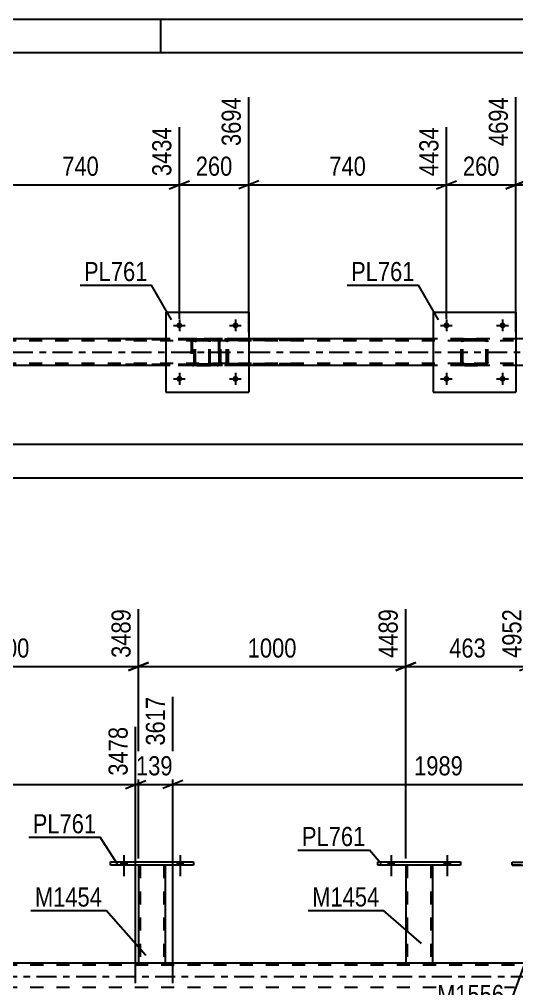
# Model space of a CAD drawing. Header units: millimetres. Extents: x 0 to 841, y 0 to 594.
# Drawn here: x 189.8 to 264.3, y 448.8 to 594 of the extents above; entities that cross this region are included whole.
import ezdxf

# ---------------------------------------------------------------- set-up
doc = ezdxf.new("R2010")
doc.units = ezdxf.units.MM
doc.linetypes.add('DXK_LINE_DOT2', pattern=[3.9198, 1.9599, -1.9599])
doc.linetypes.add('DXK_LINE_DOT3', pattern=[5.9187, 2.979, -0.9799, 0.9799, -0.9799])
doc.styles.add('Arial Narrow', font='ARIALN.TTF', dxfattribs={"height": 0.2})

# ---------------------------------------------------------------- blocks, each defined once
blk = doc.blocks.new('Unknown-814553284-1133')
at = {"color": 5, "linetype": 'Continuous'}
for p, q in [((841, 594), (0, 594)), ((211, 589), (211, 594)), ((836, 589), (5, 589))]:
    blk.add_line(p, q, dxfattribs=at)
blk = doc.blocks.new('Part-814553284-3030 - 2913')
at = {"color": 2, "linetype": 'Continuous'}
for p, q in [((211.76, 550.16), (211.76, 538.16)), ((211.76, 550.16), (224.16, 550.16)), ((224.16, 550.16), (224.16, 538.16)), ((211.76, 538.16), (224.16, 538.16))]:
    blk.add_line(p, q, dxfattribs=at)
blk = doc.blocks.new('Part-814553284-2963 - 2913')
at = {"color": 2, "linetype": 'Continuous'}
for p, q in [((211.76, 546.16), (184.16, 546.16)), ((251.76, 546.16), (224.16, 546.16)), ((271.88, 546.16), (264.16, 546.16)), ((211.76, 542.16), (184.16, 542.16)), ((251.76, 542.16), (224.16, 542.16)), ((271.88, 542.16), (264.16, 542.16))]:
    blk.add_line(p, q, dxfattribs=at)
at = {"color": 7, "linetype": 'DXK_LINE_DOT2'}
for p, q in [((224.16, 546.16), (211.76, 546.16)), ((264.16, 546.16), (251.76, 546.16)), ((753.76, 545.84), (76.4, 545.84)), ((753.76, 542.48), (76.4, 542.48)), ((224.16, 542.16), (211.76, 542.16)), ((264.16, 542.16), (251.76, 542.16))]:
    blk.add_line(p, q, dxfattribs=at)
at = {"color": 7, "linetype": 'DXK_LINE_DOT3'}
blk.add_line((76.4, 544.16), (753.76, 544.16), dxfattribs=at)
blk = doc.blocks.new('Bolt-814553284-2989 - 2913')
at = {"linetype": 'Continuous'}
for points in [[(214.2, 548.16, -1), (213.32, 548.16, -1)], [(222.6, 548.16, -1), (221.72, 548.16, -1)]]:
    blk.add_hatch(color=1, dxfattribs=at).paths.add_polyline_path(points)
at = {"color": 1, "linetype": 'Continuous'}
for p, q in [((213.76, 549.04), (213.76, 547.28)), ((222.16, 549.04), (222.16, 547.28)), ((212.88, 548.16), (214.64, 548.16)), ((221.28, 548.16), (223.04, 548.16))]:
    blk.add_line(p, q, dxfattribs=at)
blk = doc.blocks.new('Bolt-814553284-2990 - 2913')
at = {"linetype": 'Continuous'}
for points in [[(214.2, 540.16, -1), (213.32, 540.16, -1)], [(222.6, 540.16, -1), (221.72, 540.16, -1)]]:
    blk.add_hatch(color=1, dxfattribs=at).paths.add_polyline_path(points)
at = {"color": 1, "linetype": 'Continuous'}
for p, q in [((212.88, 540.16), (214.64, 540.16)), ((213.76, 541.04), (213.76, 539.28)), ((221.28, 540.16), (223.04, 540.16)), ((222.16, 541.04), (222.16, 539.28))]:
    blk.add_line(p, q, dxfattribs=at)
blk = doc.blocks.new('Bolt-814553284-2991 - 2913')
at = {"linetype": 'Continuous'}
for points in [[(254.2, 548.16, -1), (253.32, 548.16, -1)], [(262.6, 548.16, -1), (261.72, 548.16, -1)]]:
    blk.add_hatch(color=1, dxfattribs=at).paths.add_polyline_path(points)
at = {"color": 1, "linetype": 'Continuous'}
for p, q in [((253.76, 549.04), (253.76, 547.28)), ((262.16, 549.04), (262.16, 547.28)), ((252.88, 548.16), (254.64, 548.16)), ((261.28, 548.16), (263.04, 548.16))]:
    blk.add_line(p, q, dxfattribs=at)
blk = doc.blocks.new('Bolt-814553284-2992 - 2913')
at = {"linetype": 'Continuous'}
for points in [[(254.2, 540.16, -1), (253.32, 540.16, -1)], [(262.6, 540.16, -1), (261.72, 540.16, -1)]]:
    blk.add_hatch(color=1, dxfattribs=at).paths.add_polyline_path(points)
at = {"color": 1, "linetype": 'Continuous'}
for p, q in [((252.88, 540.16), (254.64, 540.16)), ((253.76, 541.04), (253.76, 539.28)), ((261.28, 540.16), (263.04, 540.16)), ((262.16, 541.04), (262.16, 539.28))]:
    blk.add_line(p, q, dxfattribs=at)
blk = doc.blocks.new('Part-814553284-3031 - 2913')
at = {"color": 7, "linetype": 'DXK_LINE_DOT2'}
for p, q in [((215.96, 545.68), (216, 545.86)), ((216, 545.86), (215.96, 545.68)), ((216.26, 546.12), (216.44, 546.16)), ((216.44, 546.16), (216.26, 546.12)), ((216.27, 545.85), (216.35, 545.9)), ((216.35, 545.9), (216.27, 545.85)), ((216.35, 545.9), (216.44, 545.92)), ((216.44, 545.92), (216.35, 545.9)), ((216.44, 546.16), (219.48, 546.16)), ((216.44, 546.16), (216.44, 546.16)), ((216.44, 546.16), (219.48, 546.16)), ((216.44, 545.92), (219.48, 545.92)), ((216.44, 545.92), (216.44, 545.92)), ((219.48, 545.92), (216.44, 545.92)), ((219.48, 546.16), (219.48, 546.16)), ((219.48, 546.16), (219.66, 546.12)), ((219.66, 546.12), (219.48, 546.16)), ((219.48, 545.92), (219.48, 545.92)), ((219.48, 545.92), (219.57, 545.9)), ((219.57, 545.9), (219.48, 545.92)), ((219.57, 545.9), (219.65, 545.85)), ((219.65, 545.85), (219.57, 545.9)), ((219.92, 545.86), (219.96, 545.68)), ((219.96, 545.68), (219.92, 545.86)), ((215.96, 542.64), (215.96, 545.68)), ((216.2, 545.68), (216.22, 545.77)), ((216.22, 545.77), (216.2, 545.68)), ((216.2, 542.64), (216.2, 545.68)), ((216.22, 545.77), (216.27, 545.85)), ((216.27, 545.85), (216.22, 545.77)), ((219.65, 545.85), (219.7, 545.77)), ((219.7, 545.77), (219.65, 545.85)), ((219.7, 545.77), (219.72, 545.68)), ((219.72, 545.68), (219.7, 545.77)), ((219.72, 542.64), (219.72, 545.68)), ((219.96, 542.64), (219.96, 545.68)), ((216, 542.45), (215.96, 542.64)), ((215.96, 542.64), (216, 542.45)), ((216.22, 542.54), (216.2, 542.64)), ((216.2, 542.64), (216.22, 542.55)), ((216.22, 542.55), (216.27, 542.47)), ((216.27, 542.47), (216.22, 542.54)), ((216.44, 542.16), (216.26, 542.19)), ((216.26, 542.19), (216.44, 542.16)), ((216.35, 542.41), (216.27, 542.47)), ((216.27, 542.47), (216.35, 542.42)), ((216.35, 542.42), (216.44, 542.4)), ((216.44, 542.4), (216.35, 542.41)), ((216.44, 542.4), (219.48, 542.4)), ((216.44, 542.4), (216.44, 542.4)), ((216.44, 542.4), (219.48, 542.4)), ((216.44, 542.16), (219.48, 542.16)), ((216.44, 542.16), (216.44, 542.16)), ((216.44, 542.16), (219.48, 542.16)), ((219.48, 542.4), (219.57, 542.42)), ((219.57, 542.41), (219.48, 542.4)), ((219.48, 542.4), (219.48, 542.4)), ((219.66, 542.19), (219.48, 542.16)), ((219.48, 542.16), (219.66, 542.19)), ((219.48, 542.16), (219.48, 542.16)), ((219.65, 542.47), (219.57, 542.41)), ((219.57, 542.42), (219.65, 542.47)), ((219.65, 542.47), (219.7, 542.55)), ((219.7, 542.54), (219.65, 542.47)), ((219.72, 542.64), (219.7, 542.54)), ((219.7, 542.55), (219.72, 542.64)), ((219.96, 542.64), (219.92, 542.45)), ((219.92, 542.45), (219.96, 542.64))]:
    blk.add_line(p, q, dxfattribs=at)
at = {"color": 7, "linetype": 'DXK_LINE_DOT3'}
blk.add_line((217.96, 544.16), (217.96, 544.16), dxfattribs=at)
at = {"color": 7, "linetype": 'DXK_LINE_DOT2'}
for centre, start, end in [((216.44, 545.68), 112.5, 157.5), ((216.44, 545.68), 112.5, 157.5), ((219.48, 545.68), 22.5, 67.5), ((219.48, 545.68), 22.5, 67.5), ((216.44, 542.64), 202.5, 247.5), ((216.44, 542.64), 202.5, 247.5), ((219.48, 542.64), 292.5, 337.5), ((219.48, 542.64), 292.5, 337.5)]:
    blk.add_arc(centre, 0.48, start, end, dxfattribs=at)
blk = doc.blocks.new('Part-814553284-3036 - 2913')
at = {"color": 2, "linetype": 'Continuous'}
for p, q in [((251.76, 550.16), (251.76, 538.16)), ((251.76, 550.16), (264.16, 550.16)), ((264.16, 550.16), (264.16, 538.16)), ((251.76, 538.16), (264.16, 538.16))]:
    blk.add_line(p, q, dxfattribs=at)
blk = doc.blocks.new('Part-814553284-3037 - 2913')
at = {"color": 7, "linetype": 'DXK_LINE_DOT2'}
for p, q in [((255.96, 545.68), (255.99, 545.86)), ((255.99, 545.86), (255.96, 545.68)), ((256.25, 546.12), (256.44, 546.16)), ((256.44, 546.16), (256.25, 546.12)), ((256.27, 545.85), (256.35, 545.9)), ((256.35, 545.9), (256.27, 545.85)), ((256.35, 545.9), (256.44, 545.92)), ((256.44, 545.92), (256.35, 545.9)), ((256.44, 546.16), (259.48, 546.16)), ((256.44, 546.16), (256.44, 546.16)), ((256.44, 546.16), (259.48, 546.16)), ((256.44, 545.92), (259.48, 545.92)), ((256.44, 545.92), (256.44, 545.92)), ((259.48, 545.92), (256.44, 545.92)), ((259.48, 546.16), (259.48, 546.16)), ((259.48, 546.16), (259.66, 546.12)), ((259.66, 546.12), (259.48, 546.16)), ((259.48, 545.92), (259.48, 545.92)), ((259.48, 545.92), (259.57, 545.9)), ((259.57, 545.9), (259.48, 545.92)), ((259.57, 545.9), (259.65, 545.85)), ((259.65, 545.85), (259.57, 545.9)), ((259.92, 545.86), (259.96, 545.68)), ((259.96, 545.68), (259.92, 545.86)), ((255.96, 542.64), (255.96, 545.68)), ((256.2, 545.68), (256.22, 545.77)), ((256.22, 545.77), (256.2, 545.68)), ((256.2, 542.64), (256.2, 545.68)), ((256.22, 545.77), (256.27, 545.85)), ((256.27, 545.85), (256.22, 545.77)), ((259.65, 545.85), (259.7, 545.77)), ((259.7, 545.77), (259.65, 545.85)), ((259.7, 545.77), (259.72, 545.68)), ((259.72, 545.68), (259.7, 545.77)), ((259.72, 542.64), (259.72, 545.68)), ((259.96, 542.64), (259.96, 545.68)), ((255.99, 542.45), (255.96, 542.64)), ((255.96, 542.64), (255.99, 542.45)), ((256.22, 542.54), (256.2, 542.64)), ((256.2, 542.64), (256.22, 542.55)), ((256.22, 542.55), (256.27, 542.47)), ((256.27, 542.47), (256.22, 542.54)), ((256.44, 542.16), (256.25, 542.19)), ((256.25, 542.19), (256.44, 542.16)), ((256.35, 542.41), (256.27, 542.47)), ((256.27, 542.47), (256.35, 542.42)), ((256.35, 542.42), (256.44, 542.4)), ((256.44, 542.4), (256.35, 542.41)), ((256.44, 542.4), (259.48, 542.4)), ((256.44, 542.4), (256.44, 542.4)), ((256.44, 542.4), (259.48, 542.4)), ((256.44, 542.16), (259.48, 542.16)), ((256.44, 542.16), (256.44, 542.16)), ((256.44, 542.16), (259.48, 542.16)), ((259.48, 542.4), (259.57, 542.42)), ((259.57, 542.41), (259.48, 542.4)), ((259.48, 542.4), (259.48, 542.4)), ((259.66, 542.19), (259.48, 542.16)), ((259.48, 542.16), (259.66, 542.19)), ((259.48, 542.16), (259.48, 542.16)), ((259.65, 542.47), (259.57, 542.41)), ((259.57, 542.42), (259.65, 542.47)), ((259.65, 542.47), (259.7, 542.55)), ((259.7, 542.54), (259.65, 542.47)), ((259.72, 542.64), (259.7, 542.54)), ((259.7, 542.55), (259.72, 542.64)), ((259.96, 542.64), (259.92, 542.45)), ((259.92, 542.45), (259.96, 542.64))]:
    blk.add_line(p, q, dxfattribs=at)
at = {"color": 7, "linetype": 'DXK_LINE_DOT3'}
blk.add_line((257.96, 544.16), (257.96, 544.16), dxfattribs=at)
at = {"color": 7, "linetype": 'DXK_LINE_DOT2'}
for centre, start, end in [((256.44, 545.68), 112.5, 157.5), ((256.44, 545.68), 112.5, 157.5), ((259.48, 545.68), 22.5, 67.5), ((259.48, 545.68), 22.5, 67.5), ((256.44, 542.64), 202.5, 247.5), ((256.44, 542.64), 202.5, 247.5), ((259.48, 542.64), 292.5, 337.5), ((259.48, 542.64), 292.5, 337.5)]:
    blk.add_arc(centre, 0.48, start, end, dxfattribs=at)
blk = doc.blocks.new('Part-814553284-3116 - 2913')
at = {"color": 7, "linetype": 'DXK_LINE_DOT2'}
for p, q in [((218.25, 545.86), (218.23, 545.68)), ((218.31, 546.02), (218.25, 545.86)), ((218.4, 546.12), (218.31, 546.02)), ((218.5, 546.16), (218.4, 546.12)), ((218.41, 545.85), (218.45, 545.9)), ((218.45, 545.9), (218.5, 545.92)), ((230.66, 546.16), (218.5, 546.16)), ((230.66, 545.92), (218.5, 545.92)), ((219.78, 546.16), (219.78, 545.92)), ((220.79, 546.12), (220.59, 546.16)), ((220.59, 545.92), (220.69, 545.9)), ((220.69, 545.9), (220.77, 545.85)), ((221.07, 545.81), (221.06, 545.86)), ((218.23, 542.64), (218.23, 545.68)), ((218.37, 545.68), (218.38, 545.77)), ((218.37, 542.64), (218.37, 545.68)), ((218.38, 545.77), (218.41, 545.85)), ((220.77, 545.85), (220.83, 545.77)), ((220.83, 545.77), (220.84, 545.68)), ((220.84, 542.64), (220.84, 545.68)), ((221.1, 545.68), (221.07, 545.81)), ((221.1, 542.64), (221.1, 545.68)), ((218.25, 542.45), (218.23, 542.64)), ((218.3, 542.33), (218.25, 542.45)), ((218.31, 542.3), (218.3, 542.33)), ((218.31, 542.3), (218.4, 542.19)), ((218.38, 542.55), (218.37, 542.64)), ((218.41, 542.47), (218.38, 542.55)), ((218.4, 542.19), (218.5, 542.16)), ((218.45, 542.42), (218.41, 542.47)), ((218.5, 542.4), (218.45, 542.42)), ((230.66, 542.4), (218.5, 542.4)), ((230.66, 542.16), (218.5, 542.16)), ((219.78, 542.16), (219.78, 542.4)), ((220.69, 542.42), (220.59, 542.4)), ((220.59, 542.16), (220.79, 542.19)), ((220.77, 542.47), (220.69, 542.42)), ((220.83, 542.55), (220.77, 542.47)), ((220.84, 542.64), (220.83, 542.55)), ((221.06, 542.45), (221.1, 542.64))]:
    blk.add_line(p, q, dxfattribs=at)
for centre, start, end in [((220.61, 545.66), 23.8494, 68.8059), ((220.61, 542.65), 291.1941, 336.1506)]:
    blk.add_arc(centre, 0.492, start, end, dxfattribs=at)
blk = doc.blocks.new('Part-814553284-3130 - 2913')
at = {"color": 7, "linetype": 'DXK_LINE_DOT2'}
for p, q in [((219.44, 546.16), (204.11, 546.16)), ((219.44, 546), (204.11, 546)), ((215.55, 545.96), (215.52, 545.84)), ((215.69, 545.84), (215.7, 545.9)), ((215.7, 545.9), (215.74, 545.95)), ((215.86, 546.16), (215.73, 546.13)), ((215.74, 545.95), (215.8, 545.98)), ((215.8, 545.98), (215.86, 546)), ((219.57, 546.13), (219.44, 546.16)), ((219.44, 546), (219.5, 545.98)), ((219.5, 545.98), (219.56, 545.95)), ((219.56, 545.95), (219.6, 545.9)), ((219.6, 545.9), (219.61, 545.84)), ((219.78, 545.84), (219.75, 545.96)), ((215.52, 545.84), (215.52, 542.48)), ((215.69, 545.84), (215.69, 542.48)), ((219.61, 545.84), (219.61, 542.48)), ((219.78, 545.84), (219.78, 542.48)), ((219.44, 542.32), (204.11, 542.32)), ((219.44, 542.16), (204.11, 542.16)), ((215.52, 542.48), (215.55, 542.35)), ((215.7, 542.42), (215.69, 542.48)), ((215.74, 542.36), (215.7, 542.42)), ((215.73, 542.18), (215.86, 542.16)), ((215.8, 542.33), (215.74, 542.36)), ((215.86, 542.32), (215.8, 542.33)), ((219.5, 542.33), (219.44, 542.32)), ((219.44, 542.16), (219.57, 542.18)), ((219.56, 542.36), (219.5, 542.33)), ((219.6, 542.42), (219.56, 542.36)), ((219.61, 542.48), (219.6, 542.42)), ((219.75, 542.35), (219.78, 542.48))]:
    blk.add_line(p, q, dxfattribs=at)
for centre, start, end in [((215.85, 545.82), 110.7583, 155.68), ((219.45, 545.82), 24.32, 69.2417), ((215.85, 542.49), 204.32, 249.2417), ((219.45, 542.49), 290.7583, 335.68)]:
    blk.add_arc(centre, 0.331, start, end, dxfattribs=at)
blk = doc.blocks.new('Part-814553284-4038 - 3941')
at = {"color": 7, "linetype": 'DXK_LINE_DOT2'}
for p, q in [((789.21, 452.34), (68.1, 452.34)), ((211.66, 452.66), (207.66, 452.66)), ((251.66, 452.66), (247.66, 452.66)), ((789.21, 448.98), (68.1, 448.98))]:
    blk.add_line(p, q, dxfattribs=at)
at = {"color": 2, "linetype": 'Continuous'}
for p, q in [((207.66, 452.66), (171.66, 452.66)), ((247.66, 452.66), (211.66, 452.66)), ((287.66, 452.66), (251.66, 452.66))]:
    blk.add_line(p, q, dxfattribs=at)
at = {"color": 7, "linetype": 'DXK_LINE_DOT3'}
blk.add_line((68.1, 450.66), (789.21, 450.66), dxfattribs=at)
blk = doc.blocks.new('Bolt-814553284-4176 - 3941')
at = {"linetype": 'Continuous'}
for points in [[(205.02, 467.31), (205.9, 467.31), (205.9, 467.79), (205.02, 467.79)], [(213.42, 467.31), (214.3, 467.31), (214.3, 467.79), (213.42, 467.79)]]:
    blk.add_hatch(color=1, dxfattribs=at).paths.add_polyline_path(points)
at = {"color": 1, "linetype": 'Continuous'}
for p, q in [((205.02, 467.79), (205.02, 467.31)), ((205.46, 468.79), (205.46, 465.67)), ((205.9, 467.79), (205.9, 467.31)), ((213.42, 467.79), (213.42, 467.31)), ((213.86, 468.79), (213.86, 465.67)), ((214.3, 467.79), (214.3, 467.31))]:
    blk.add_line(p, q, dxfattribs=at)
blk = doc.blocks.new('Bolt-814553284-4177 - 3941')
at = {"linetype": 'Continuous'}
for points in [[(205.02, 467.31), (205.9, 467.31), (205.9, 467.79), (205.02, 467.79)], [(213.42, 467.31), (214.3, 467.31), (214.3, 467.79), (213.42, 467.79)]]:
    blk.add_hatch(color=1, dxfattribs=at).paths.add_polyline_path(points)
at = {"color": 1, "linetype": 'Continuous'}
for p, q in [((205.02, 467.79), (205.02, 467.31)), ((205.46, 468.79), (205.46, 465.67)), ((205.9, 467.79), (205.9, 467.31)), ((213.42, 467.79), (213.42, 467.31)), ((213.86, 468.79), (213.86, 465.67)), ((214.3, 467.79), (214.3, 467.31))]:
    blk.add_line(p, q, dxfattribs=at)
blk = doc.blocks.new('Bolt-814553284-4178 - 3941')
at = {"linetype": 'Continuous'}
for points in [[(245.02, 467.31), (245.9, 467.31), (245.9, 467.79), (245.02, 467.79)], [(253.42, 467.31), (254.3, 467.31), (254.3, 467.79), (253.42, 467.79)]]:
    blk.add_hatch(color=1, dxfattribs=at).paths.add_polyline_path(points)
at = {"color": 1, "linetype": 'Continuous'}
for p, q in [((245.02, 467.79), (245.02, 467.31)), ((245.46, 468.79), (245.46, 465.67)), ((245.9, 467.79), (245.9, 467.31)), ((253.42, 467.79), (253.42, 467.31)), ((253.86, 468.79), (253.86, 465.67)), ((254.3, 467.79), (254.3, 467.31))]:
    blk.add_line(p, q, dxfattribs=at)
blk = doc.blocks.new('Bolt-814553284-4296 - 3941')
at = {"linetype": 'Continuous'}
for points in [[(245.02, 467.31), (245.9, 467.31), (245.9, 467.79), (245.02, 467.79)], [(253.42, 467.31), (254.3, 467.31), (254.3, 467.79), (253.42, 467.79)]]:
    blk.add_hatch(color=1, dxfattribs=at).paths.add_polyline_path(points)
at = {"color": 1, "linetype": 'Continuous'}
for p, q in [((245.02, 467.79), (245.02, 467.31)), ((245.46, 468.79), (245.46, 465.67)), ((245.9, 467.79), (245.9, 467.31)), ((253.42, 467.79), (253.42, 467.31)), ((253.86, 468.79), (253.86, 465.67)), ((254.3, 467.79), (254.3, 467.31))]:
    blk.add_line(p, q, dxfattribs=at)
blk = doc.blocks.new('Part-814553284-4436 - 3941')
at = {"color": 2, "linetype": 'Continuous'}
for p, q in [((263.58, 467.3), (263.58, 467.78)), ((263.58, 467.78), (272.78, 467.78)), ((272.78, 467.3), (272.78, 467.78)), ((263.58, 467.3), (263.58, 467.3)), ((263.58, 467.3), (272.78, 467.3)), ((272.78, 467.3), (272.78, 467.3))]:
    blk.add_line(p, q, dxfattribs=at)
at = {"color": 7, "linetype": 'DXK_LINE_DOT2'}
for p, q in [((263.58, 467.78), (263.58, 467.78)), ((263.58, 467.78), (272.78, 467.78)), ((272.78, 467.78), (272.78, 467.78)), ((272.78, 467.3), (263.58, 467.3))]:
    blk.add_line(p, q, dxfattribs=at)
blk = doc.blocks.new('Part-814553284-4316 - 3941')
at = {"color": 2, "linetype": 'Continuous'}
for p, q in [((203.46, 467.79), (215.86, 467.79)), ((203.46, 467.31), (203.46, 467.79)), ((215.86, 467.79), (215.86, 467.31)), ((215.86, 467.31), (203.46, 467.31))]:
    blk.add_line(p, q, dxfattribs=at)
blk = doc.blocks.new('Part-814553284-4321 - 3941')
at = {"color": 2, "linetype": 'Continuous'}
for p, q in [((207.66, 467.31), (207.66, 452.66)), ((211.66, 467.31), (211.66, 452.66)), ((207.7, 452.66), (207.66, 452.66)), ((207.8, 452.66), (207.7, 452.66)), ((207.96, 452.66), (207.8, 452.66)), ((211.36, 452.66), (207.96, 452.66)), ((211.52, 452.66), (211.36, 452.66)), ((211.62, 452.66), (211.52, 452.66)), ((211.66, 452.66), (211.62, 452.66))]:
    blk.add_line(p, q, dxfattribs=at)
at = {"color": 7, "linetype": 'DXK_LINE_DOT2'}
for p, q in [((207.66, 467.31), (207.66, 467.31)), ((207.66, 467.31), (207.66, 467.31)), ((207.66, 467.31), (207.66, 467.31)), ((207.7, 467.31), (207.66, 467.31)), ((207.66, 467.31), (207.7, 467.31)), ((207.8, 467.31), (207.7, 467.31)), ((207.7, 467.31), (207.8, 467.31)), ((207.96, 467.31), (207.8, 467.31)), ((207.8, 467.31), (207.96, 467.31)), ((207.9, 467.31), (207.9, 467.31)), ((207.9, 467.31), (207.9, 452.66)), ((207.92, 467.31), (207.9, 467.31)), ((207.9, 467.31), (207.92, 467.31)), ((207.97, 467.31), (207.92, 467.31)), ((207.92, 467.31), (207.97, 467.31)), ((211.36, 467.31), (207.96, 467.31)), ((211.36, 467.31), (207.96, 467.31)), ((211.27, 467.31), (207.97, 467.31)), ((207.97, 467.31), (208.05, 467.31)), ((211.35, 467.31), (208.05, 467.31)), ((211.35, 467.31), (211.27, 467.31)), ((211.4, 467.31), (211.35, 467.31)), ((211.35, 467.31), (211.4, 467.31)), ((211.36, 467.31), (211.52, 467.31)), ((211.52, 467.31), (211.36, 467.31)), ((211.42, 467.31), (211.4, 467.31)), ((211.4, 467.31), (211.42, 467.31)), ((211.42, 467.31), (211.42, 467.31)), ((211.42, 467.31), (211.42, 452.66)), ((211.52, 467.31), (211.62, 467.31)), ((211.62, 467.31), (211.52, 467.31)), ((211.62, 467.31), (211.66, 467.31)), ((211.66, 467.31), (211.62, 467.31)), ((211.66, 467.31), (211.66, 467.31)), ((211.66, 467.31), (211.66, 467.31)), ((211.66, 467.31), (211.66, 467.31)), ((207.66, 452.66), (207.7, 452.66)), ((207.7, 452.66), (207.8, 452.66)), ((207.8, 452.66), (207.96, 452.66)), ((207.92, 452.66), (207.9, 452.66)), ((207.9, 452.66), (207.92, 452.66)), ((207.97, 452.66), (207.92, 452.66)), ((207.92, 452.66), (207.96, 452.66)), ((211.36, 452.66), (207.96, 452.66)), ((207.96, 452.66), (207.97, 452.66)), ((211.27, 452.66), (207.97, 452.66)), ((207.97, 452.66), (208.05, 452.66)), ((211.4, 452.66), (208.05, 452.66)), ((211.35, 452.66), (211.27, 452.66)), ((211.4, 452.66), (211.35, 452.66)), ((211.36, 452.66), (211.52, 452.66)), ((211.42, 452.66), (211.4, 452.66)), ((211.4, 452.66), (211.42, 452.66)), ((211.52, 452.66), (211.62, 452.66)), ((211.62, 452.66), (211.66, 452.66))]:
    blk.add_line(p, q, dxfattribs=at)
blk = doc.blocks.new('Part-814553284-4326 - 3941')
at = {"color": 2, "linetype": 'Continuous'}
for p, q in [((243.46, 467.79), (255.86, 467.79)), ((243.46, 467.31), (243.46, 467.79)), ((255.86, 467.79), (255.86, 467.31)), ((255.86, 467.31), (243.46, 467.31))]:
    blk.add_line(p, q, dxfattribs=at)
blk = doc.blocks.new('Part-814553284-4331 - 3941')
at = {"color": 2, "linetype": 'Continuous'}
for p, q in [((247.66, 467.31), (247.66, 452.66)), ((251.66, 467.31), (251.66, 452.66)), ((247.69, 452.66), (247.66, 452.66)), ((247.8, 452.66), (247.69, 452.66)), ((247.95, 452.66), (247.8, 452.66)), ((251.36, 452.66), (247.95, 452.66)), ((251.52, 452.66), (251.36, 452.66)), ((251.62, 452.66), (251.52, 452.66)), ((251.66, 452.66), (251.62, 452.66))]:
    blk.add_line(p, q, dxfattribs=at)
at = {"color": 7, "linetype": 'DXK_LINE_DOT2'}
for p, q in [((247.66, 467.31), (247.66, 467.31)), ((247.66, 467.31), (247.66, 467.31)), ((247.66, 467.31), (247.66, 467.31)), ((247.69, 467.31), (247.66, 467.31)), ((247.66, 467.31), (247.69, 467.31)), ((247.8, 467.31), (247.69, 467.31)), ((247.69, 467.31), (247.8, 467.31)), ((247.95, 467.31), (247.8, 467.31)), ((247.8, 467.31), (247.95, 467.31)), ((247.9, 467.31), (247.9, 467.31)), ((247.9, 467.31), (247.9, 452.66)), ((247.92, 467.31), (247.9, 467.31)), ((247.9, 467.31), (247.92, 467.31)), ((247.97, 467.31), (247.92, 467.31)), ((247.92, 467.31), (247.97, 467.31)), ((251.36, 467.31), (247.95, 467.31)), ((251.36, 467.31), (247.95, 467.31)), ((251.27, 467.31), (247.97, 467.31)), ((247.97, 467.31), (248.05, 467.31)), ((251.35, 467.31), (248.05, 467.31)), ((251.35, 467.31), (251.27, 467.31)), ((251.4, 467.31), (251.35, 467.31)), ((251.35, 467.31), (251.4, 467.31)), ((251.36, 467.31), (251.52, 467.31)), ((251.52, 467.31), (251.36, 467.31)), ((251.42, 467.31), (251.4, 467.31)), ((251.4, 467.31), (251.42, 467.31)), ((251.42, 467.31), (251.42, 467.31)), ((251.42, 467.31), (251.42, 452.66)), ((251.52, 467.31), (251.62, 467.31)), ((251.62, 467.31), (251.52, 467.31)), ((251.62, 467.31), (251.66, 467.31)), ((251.66, 467.31), (251.62, 467.31)), ((251.66, 467.31), (251.66, 467.31)), ((251.66, 467.31), (251.66, 467.31)), ((251.66, 467.31), (251.66, 467.31)), ((247.66, 452.66), (247.69, 452.66)), ((247.69, 452.66), (247.8, 452.66)), ((247.8, 452.66), (247.95, 452.66)), ((247.92, 452.66), (247.9, 452.66)), ((247.9, 452.66), (247.92, 452.66)), ((247.97, 452.66), (247.92, 452.66)), ((247.92, 452.66), (247.97, 452.66)), ((251.36, 452.66), (247.95, 452.66)), ((251.27, 452.66), (247.97, 452.66)), ((247.97, 452.66), (248.05, 452.66)), ((251.4, 452.66), (248.05, 452.66)), ((251.35, 452.66), (251.27, 452.66)), ((251.4, 452.66), (251.35, 452.66)), ((251.36, 452.66), (251.52, 452.66)), ((251.42, 452.66), (251.4, 452.66)), ((251.4, 452.66), (251.42, 452.66)), ((251.52, 452.66), (251.62, 452.66)), ((251.62, 452.66), (251.66, 452.66))]:
    blk.add_line(p, q, dxfattribs=at)
blk = doc.blocks.new('StraightDimension-814553284-3350 - 2913')
at = {"color": 7, "linetype": 'Continuous'}
blk.add_line((76.4, 530.38), (789.21, 530.38), dxfattribs=at)
blk = doc.blocks.new('StraightDimension-814553284-3371 - 2913')
at = {"color": 7, "linetype": 'Continuous'}
blk.add_line((75.76, 525.31), (789.85, 525.31), dxfattribs=at)
blk = doc.blocks.new('StraightDimension-814553284-21561 - 2913')
at = {"color": 7, "linetype": 'Continuous'}
for p, q in [((264.16, 547.16), (264.16, 582.34)), ((273.08, 546.36), (273.08, 582.34)), ((262.66, 568.63), (265.66, 569.83)), ((264.16, 569.23), (273.08, 569.23)), ((274.58, 569.83), (271.58, 568.63))]:
    blk.add_line(p, q, dxfattribs=at)
at = {"color": 0}
blk.add_wipeout([(271.96, 569.98), (271.96, 574.18), (265.28, 574.18), (265.28, 569.98)], dxfattribs=at)
at = {"color": 3, "style": 'Arial Narrow'}
blk.add_text('223', height=2.863, dxfattribs=at).set_placement((265.88, 570.58))
at = {"color": 0, "linetype": 'Continuous'}
blk.add_wipeout([(272.48, 582.94), (268.28, 582.94), (268.28, 574.43), (272.48, 574.43)], dxfattribs=at)
at = {"color": 3, "linetype": 'Continuous', "style": 'Arial Narrow'}
blk.add_text('4917', height=2.863, rotation=90.0002, dxfattribs=at).set_placement((271.88, 575.03))
blk = doc.blocks.new('StraightDimension-814553284-21562 - 2913')
at = {"color": 7, "linetype": 'Continuous'}
for p, q in [((264.16, 547.16), (264.16, 582.34)), ((253.76, 549.16), (253.76, 577.84)), ((252.26, 568.63), (255.26, 569.83)), ((253.76, 569.23), (264.16, 569.23)), ((265.66, 569.83), (262.66, 568.63))]:
    blk.add_line(p, q, dxfattribs=at)
at = {"color": 0}
blk.add_wipeout([(262.3, 569.98), (262.3, 574.18), (255.62, 574.18), (255.62, 569.98)], dxfattribs=at)
at = {"color": 3, "style": 'Arial Narrow'}
blk.add_text('260', height=2.863, dxfattribs=at).set_placement((256.22, 570.58))
at = {"color": 0, "linetype": 'Continuous'}
blk.add_wipeout([(263.56, 582.94), (259.36, 582.94), (259.36, 574.43), (263.56, 574.43)], dxfattribs=at)
at = {"color": 3, "linetype": 'Continuous', "style": 'Arial Narrow'}
blk.add_text('4694', height=2.863, rotation=90.0002, dxfattribs=at).set_placement((262.96, 575.03))
blk = doc.blocks.new('StraightDimension-814553284-21563 - 2913')
at = {"color": 7, "linetype": 'Continuous'}
for p, q in [((224.16, 547.16), (224.16, 582.34)), ((253.76, 549.16), (253.76, 577.84)), ((225.66, 569.83), (222.66, 568.63)), ((224.16, 569.23), (253.76, 569.23)), ((252.26, 568.63), (255.26, 569.83))]:
    blk.add_line(p, q, dxfattribs=at)
at = {"color": 0}
blk.add_wipeout([(242.3, 569.98), (242.3, 574.18), (235.62, 574.18), (235.62, 569.98)], dxfattribs=at)
at = {"color": 3, "style": 'Arial Narrow'}
blk.add_text('740', height=2.863, dxfattribs=at).set_placement((236.22, 570.58))
at = {"color": 0, "linetype": 'Continuous'}
blk.add_wipeout([(253.16, 578.44), (248.96, 578.44), (248.96, 569.93), (253.16, 569.93)], dxfattribs=at)
at = {"color": 3, "linetype": 'Continuous', "style": 'Arial Narrow'}
blk.add_text('4434', height=2.863, rotation=90.0002, dxfattribs=at).set_placement((252.56, 570.53))
blk = doc.blocks.new('StraightDimension-814553284-21564 - 2913')
at = {"color": 7, "linetype": 'Continuous'}
for p, q in [((224.16, 547.16), (224.16, 582.34)), ((213.76, 549.16), (213.76, 577.84)), ((212.26, 568.63), (215.26, 569.83)), ((213.76, 569.23), (224.16, 569.23)), ((225.66, 569.83), (222.66, 568.63))]:
    blk.add_line(p, q, dxfattribs=at)
at = {"color": 0}
blk.add_wipeout([(222.3, 569.98), (222.3, 574.18), (215.62, 574.18), (215.62, 569.98)], dxfattribs=at)
at = {"color": 3, "style": 'Arial Narrow'}
blk.add_text('260', height=2.863, dxfattribs=at).set_placement((216.22, 570.58))
at = {"color": 0, "linetype": 'Continuous'}
blk.add_wipeout([(223.56, 582.94), (219.36, 582.94), (219.36, 574.43), (223.56, 574.43)], dxfattribs=at)
at = {"color": 3, "linetype": 'Continuous', "style": 'Arial Narrow'}
blk.add_text('3694', height=2.863, rotation=90.0002, dxfattribs=at).set_placement((222.96, 575.03))
blk = doc.blocks.new('StraightDimension-814553284-21565 - 2913')
at = {"color": 7, "linetype": 'Continuous'}
for p, q in [((184.16, 547.16), (184.16, 582.34)), ((213.76, 549.16), (213.76, 577.84)), ((185.66, 569.83), (182.66, 568.63)), ((184.16, 569.23), (213.76, 569.23)), ((212.26, 568.63), (215.26, 569.83))]:
    blk.add_line(p, q, dxfattribs=at)
at = {"color": 0}
blk.add_wipeout([(202.3, 569.98), (202.3, 574.18), (195.62, 574.18), (195.62, 569.98)], dxfattribs=at)
at = {"color": 3, "style": 'Arial Narrow'}
blk.add_text('740', height=2.863, dxfattribs=at).set_placement((196.22, 570.58))
at = {"color": 0, "linetype": 'Continuous'}
blk.add_wipeout([(213.16, 578.44), (208.96, 578.44), (208.96, 569.93), (213.16, 569.93)], dxfattribs=at)
at = {"color": 3, "linetype": 'Continuous', "style": 'Arial Narrow'}
blk.add_text('3434', height=2.863, rotation=90.0002, dxfattribs=at).set_placement((212.56, 570.53))
blk = doc.blocks.new('StraightDimension-814553284-23673 - 3941')
at = {"color": 7, "linetype": 'Continuous'}
for p, q in [((167.66, 468.31), (167.66, 505.67)), ((207.66, 468.31), (207.66, 505.67)), ((169.16, 497.66), (166.16, 496.46)), ((167.66, 497.06), (207.66, 497.06)), ((206.16, 496.46), (209.16, 497.66))]:
    blk.add_line(p, q, dxfattribs=at)
at = {"color": 0}
blk.add_wipeout([(191.91, 497.81), (191.91, 502.01), (183.4, 502.01), (183.4, 497.81)], dxfattribs=at)
at = {"color": 3, "style": 'Arial Narrow'}
blk.add_text('1000', height=2.863, dxfattribs=at).set_placement((184, 498.41))
at = {"color": 0, "linetype": 'Continuous'}
blk.add_wipeout([(207.06, 506.27), (202.86, 506.27), (202.86, 497.76), (207.06, 497.76)], dxfattribs=at)
at = {"color": 3, "linetype": 'Continuous', "style": 'Arial Narrow'}
blk.add_text('3489', height=2.863, rotation=90.0002, dxfattribs=at).set_placement((206.46, 498.36))
blk = doc.blocks.new('StraightDimension-814553284-23672 - 3941')
at = {"color": 7, "linetype": 'Continuous'}
for p, q in [((207.66, 468.31), (207.66, 505.67)), ((247.66, 468.31), (247.66, 505.67)), ((209.16, 497.66), (206.16, 496.46)), ((207.66, 497.06), (247.66, 497.06)), ((246.16, 496.46), (249.16, 497.66))]:
    blk.add_line(p, q, dxfattribs=at)
at = {"color": 0}
blk.add_wipeout([(231.91, 497.81), (231.91, 502.01), (223.4, 502.01), (223.4, 497.81)], dxfattribs=at)
at = {"color": 3, "style": 'Arial Narrow'}
blk.add_text('1000', height=2.863, dxfattribs=at).set_placement((224, 498.41))
at = {"color": 0, "linetype": 'Continuous'}
blk.add_wipeout([(247.06, 506.27), (242.86, 506.27), (242.86, 497.76), (247.06, 497.76)], dxfattribs=at)
at = {"color": 3, "linetype": 'Continuous', "style": 'Arial Narrow'}
blk.add_text('4489', height=2.863, rotation=90.0002, dxfattribs=at).set_placement((246.46, 498.36))
blk = doc.blocks.new('StraightDimension-814553284-5514 - 3941')
at = {"color": 7, "linetype": 'Continuous'}
for p, q in [((212.8, 449.66), (212.8, 492.53)), ((292.36, 449.66), (292.36, 488.03)), ((214.3, 480.02), (211.3, 478.82)), ((212.8, 479.42), (292.36, 479.42)), ((290.86, 478.82), (293.86, 480.02))]:
    blk.add_line(p, q, dxfattribs=at)
at = {"color": 0}
blk.add_wipeout([(256.83, 480.17), (256.83, 484.37), (248.32, 484.37), (248.32, 480.17)], dxfattribs=at)
at = {"color": 3, "style": 'Arial Narrow'}
blk.add_text('1989', height=2.863, dxfattribs=at).set_placement((248.92, 480.77))
at = {"color": 0, "linetype": 'Continuous'}
blk.add_wipeout([(291.76, 488.63), (287.56, 488.63), (287.56, 480.12), (291.76, 480.12)], dxfattribs=at)
at = {"color": 3, "linetype": 'Continuous', "style": 'Arial Narrow'}
blk.add_text('5606', height=2.863, rotation=90.0002, dxfattribs=at).set_placement((291.16, 480.72))
blk = doc.blocks.new('StraightDimension-814553284-5533 - 3941')
at = {"color": 7, "linetype": 'Continuous'}
for p, q in [((212.8, 449.66), (212.8, 492.53)), ((207.22, 449.66), (207.22, 488.03)), ((205.72, 478.82), (208.72, 480.02)), ((207.22, 479.42), (212.8, 479.42)), ((214.3, 480.02), (211.3, 478.82))]:
    blk.add_line(p, q, dxfattribs=at)
at = {"color": 0}
blk.add_wipeout([(213.35, 480.17), (213.35, 484.37), (206.67, 484.37), (206.67, 480.17)], dxfattribs=at)
at = {"color": 3, "style": 'Arial Narrow'}
blk.add_text('139', height=2.863, dxfattribs=at).set_placement((207.27, 480.77))
at = {"color": 0, "linetype": 'Continuous'}
blk.add_wipeout([(212.2, 493.13), (208, 493.13), (208, 484.62), (212.2, 484.62)], dxfattribs=at)
at = {"color": 3, "linetype": 'Continuous', "style": 'Arial Narrow'}
blk.add_text('3617', height=2.863, rotation=90.0002, dxfattribs=at).set_placement((211.6, 485.22))
blk = doc.blocks.new('StraightDimension-814553284-5552 - 3941')
at = {"color": 7, "linetype": 'Continuous'}
for p, q in [((127.66, 449.66), (127.66, 492.53)), ((207.22, 449.66), (207.22, 488.03)), ((129.16, 480.02), (126.16, 478.82)), ((127.66, 479.42), (207.22, 479.42)), ((205.72, 478.82), (208.72, 480.02))]:
    blk.add_line(p, q, dxfattribs=at)
at = {"color": 0}
blk.add_wipeout([(171.7, 480.17), (171.7, 484.37), (163.19, 484.37), (163.19, 480.17)], dxfattribs=at)
at = {"color": 3, "style": 'Arial Narrow'}
blk.add_text('1989', height=2.863, dxfattribs=at).set_placement((163.79, 480.77))
at = {"color": 0, "linetype": 'Continuous'}
blk.add_wipeout([(206.62, 488.63), (202.42, 488.63), (202.42, 480.12), (206.62, 480.12)], dxfattribs=at)
at = {"color": 3, "linetype": 'Continuous', "style": 'Arial Narrow'}
blk.add_text('3478', height=2.863, rotation=90.0002, dxfattribs=at).set_placement((206.02, 480.72))
blk = doc.blocks.new('StraightDimension-814553284-23671 - 3941')
at = {"color": 7, "linetype": 'Continuous'}
for p, q in [((247.66, 468.31), (247.66, 505.67)), ((266.18, 468.3), (266.18, 505.67)), ((249.16, 497.66), (246.16, 496.46)), ((247.66, 497.06), (266.18, 497.06)), ((264.68, 496.46), (267.68, 497.66))]:
    blk.add_line(p, q, dxfattribs=at)
at = {"color": 0}
blk.add_wipeout([(260.26, 497.81), (260.26, 502.01), (253.58, 502.01), (253.58, 497.81)], dxfattribs=at)
at = {"color": 3, "style": 'Arial Narrow'}
blk.add_text('463', height=2.863, dxfattribs=at).set_placement((254.18, 498.41))
at = {"color": 0, "linetype": 'Continuous'}
blk.add_wipeout([(265.58, 506.27), (261.38, 506.27), (261.38, 497.76), (265.58, 497.76)], dxfattribs=at)
at = {"color": 3, "linetype": 'Continuous', "style": 'Arial Narrow'}
blk.add_text('4952', height=2.863, rotation=90.0002, dxfattribs=at).set_placement((264.98, 498.36))
blk = doc.blocks.new('Mark-814553284-3026 - 2913')
at = {"color": 0}
blk.add_wipeout([(208.99, 554.8), (208.99, 557.8), (199.49, 557.8), (199.49, 554.8)], dxfattribs=at)
blk.add_wipeout([(208.99, 554.8), (208.99, 557.8), (199.49, 557.8), (199.49, 554.8)], dxfattribs=at)
at = {"color": 30, "linetype": 'Continuous'}
for p in [(198.89, 554.2), (212.59, 549.01)]:
    blk.add_line(p, (209.59, 554.2), dxfattribs=at)
at = {"color": 3, "style": 'Arial Narrow'}
blk.add_text('PL761', height=2.863, dxfattribs=at).set_placement((199.49, 554.8))
blk = doc.blocks.new('Mark-814553284-3032 - 2913')
at = {"color": 0}
blk.add_wipeout([(248.99, 554.8), (248.99, 557.8), (239.48, 557.8), (239.48, 554.8)], dxfattribs=at)
blk.add_wipeout([(248.99, 554.8), (248.99, 557.8), (239.48, 557.8), (239.48, 554.8)], dxfattribs=at)
at = {"color": 30, "linetype": 'Continuous'}
for p in [(238.88, 554.2), (252.59, 549.01)]:
    blk.add_line(p, (249.59, 554.2), dxfattribs=at)
at = {"color": 3, "style": 'Arial Narrow'}
blk.add_text('PL761', height=2.863, dxfattribs=at).set_placement((239.48, 554.8))
blk = doc.blocks.new('Mark-814553284-4327 - 3941')
at = {"color": 0}
blk.add_wipeout([(243.71, 461.12), (243.71, 464.12), (233.66, 464.12), (233.66, 461.12)], dxfattribs=at)
blk.add_wipeout([(243.71, 461.12), (243.71, 464.12), (233.66, 464.12), (233.66, 461.12)], dxfattribs=at)
at = {"color": 30, "linetype": 'Continuous'}
for p in [(233.06, 460.52), (250, 455.59)]:
    blk.add_line(p, (244.31, 460.52), dxfattribs=at)
at = {"color": 3, "style": 'Arial Narrow'}
blk.add_text('M1454', height=2.863, dxfattribs=at).set_placement((233.66, 461.12))
blk = doc.blocks.new('Mark-814553284-4312 - 3941')
at = {"color": 0}
blk.add_wipeout([(201.32, 472.09), (201.32, 475.09), (191.81, 475.09), (191.81, 472.09)], dxfattribs=at)
blk.add_wipeout([(201.32, 472.09), (201.32, 475.09), (191.81, 475.09), (191.81, 472.09)], dxfattribs=at)
at = {"color": 30, "linetype": 'Continuous'}
for p in [(191.21, 471.49), (204.5, 467.45)]:
    blk.add_line(p, (201.92, 471.49), dxfattribs=at)
at = {"color": 3, "style": 'Arial Narrow'}
blk.add_text('PL761', height=2.863, dxfattribs=at).set_placement((191.81, 472.09))
blk = doc.blocks.new('Mark-814553284-4317 - 3941')
at = {"color": 0}
blk.add_wipeout([(202.18, 461.11), (202.18, 464.11), (192.13, 464.11), (192.13, 461.11)], dxfattribs=at)
blk.add_wipeout([(202.18, 461.11), (202.18, 464.11), (192.13, 464.11), (192.13, 461.11)], dxfattribs=at)
at = {"color": 30, "linetype": 'Continuous'}
for p in [(191.53, 460.51), (208.76, 453.79)]:
    blk.add_line(p, (202.78, 460.51), dxfattribs=at)
at = {"color": 3, "style": 'Arial Narrow'}
blk.add_text('M1454', height=2.863, dxfattribs=at).set_placement((192.13, 461.11))
blk = doc.blocks.new('Mark-814553284-4322 - 3941')
at = {"color": 0}
blk.add_wipeout([(241.62, 470.18), (241.62, 473.18), (232.12, 473.18), (232.12, 470.18)], dxfattribs=at)
blk.add_wipeout([(241.62, 470.18), (241.62, 473.18), (232.12, 473.18), (232.12, 470.18)], dxfattribs=at)
at = {"color": 30, "linetype": 'Continuous'}
for p in [(231.52, 469.58), (244, 467.51)]:
    blk.add_line(p, (242.22, 469.58), dxfattribs=at)
at = {"color": 3, "style": 'Arial Narrow'}
blk.add_text('PL761', height=2.863, dxfattribs=at).set_placement((232.12, 470.18))
blk = doc.blocks.new('Mark-814553284-4427 - 3941')
at = {"color": 0}
blk.add_wipeout([(262.42, 446.52), (262.42, 449.52), (252.36, 449.52), (252.36, 446.52)], dxfattribs=at)
blk.add_wipeout([(262.42, 446.52), (262.42, 449.52), (252.36, 449.52), (252.36, 446.52)], dxfattribs=at)
at = {"color": 30, "linetype": 'Continuous'}
for p in [(268.62, 461.2), (251.76, 445.92)]:
    blk.add_line(p, (263.02, 445.92), dxfattribs=at)
at = {"color": 3, "style": 'Arial Narrow'}
blk.add_text('M1556', height=2.863, dxfattribs=at).set_placement((252.36, 446.52))

msp = doc.modelspace()

# ---------------------------------------------------------------- block references
for name in ['Unknown-814553284-1133', 'Part-814553284-3030 - 2913', 'Bolt-814553284-2989 - 2913', 'Part-814553284-3036 - 2913', 'Bolt-814553284-2991 - 2913', 'Part-814553284-2963 - 2913', 'Part-814553284-3130 - 2913', 'Part-814553284-3031 - 2913', 'Part-814553284-3116 - 2913', 'Part-814553284-3037 - 2913', 'Bolt-814553284-2990 - 2913', 'Bolt-814553284-2992 - 2913', 'Part-814553284-4316 - 3941', 'Bolt-814553284-4176 - 3941', 'Bolt-814553284-4177 - 3941', 'Part-814553284-4326 - 3941', 'Bolt-814553284-4178 - 3941', 'Bolt-814553284-4296 - 3941', 'Part-814553284-4436 - 3941', 'Part-814553284-4321 - 3941', 'Part-814553284-4331 - 3941', 'Part-814553284-4038 - 3941']:
    msp.add_blockref(name, (0, 0))

# ---------------------------------------------------------------- next in the draw order: block references
for name in ['StraightDimension-814553284-21561 - 2913', 'StraightDimension-814553284-3350 - 2913', 'StraightDimension-814553284-23673 - 3941']:
    msp.add_blockref(name, (0, 0))

# ---------------------------------------------------------------- next in the draw order: block references
for name in ['StraightDimension-814553284-21562 - 2913', 'StraightDimension-814553284-3371 - 2913', 'StraightDimension-814553284-23672 - 3941']:
    msp.add_blockref(name, (0, 0))

# ---------------------------------------------------------------- next in the draw order: block references
for name in ['StraightDimension-814553284-21563 - 2913', 'StraightDimension-814553284-5514 - 3941']:
    msp.add_blockref(name, (0, 0))

# ---------------------------------------------------------------- next in the draw order: block references
for name in ['StraightDimension-814553284-21564 - 2913', 'Mark-814553284-3032 - 2913', 'StraightDimension-814553284-23671 - 3941', 'StraightDimension-814553284-5533 - 3941', 'Mark-814553284-4322 - 3941', 'Mark-814553284-4327 - 3941', 'Mark-814553284-4427 - 3941']:
    msp.add_blockref(name, (0, 0))

# ---------------------------------------------------------------- next in the draw order: block references
for name in ['StraightDimension-814553284-21565 - 2913', 'StraightDimension-814553284-5552 - 3941']:
    msp.add_blockref(name, (0, 0))

# ---------------------------------------------------------------- next in the draw order: block references
for name in ['Mark-814553284-3026 - 2913', 'Mark-814553284-4312 - 3941', 'Mark-814553284-4317 - 3941']:
    msp.add_blockref(name, (0, 0))

doc.saveas('drawing.dxf')
